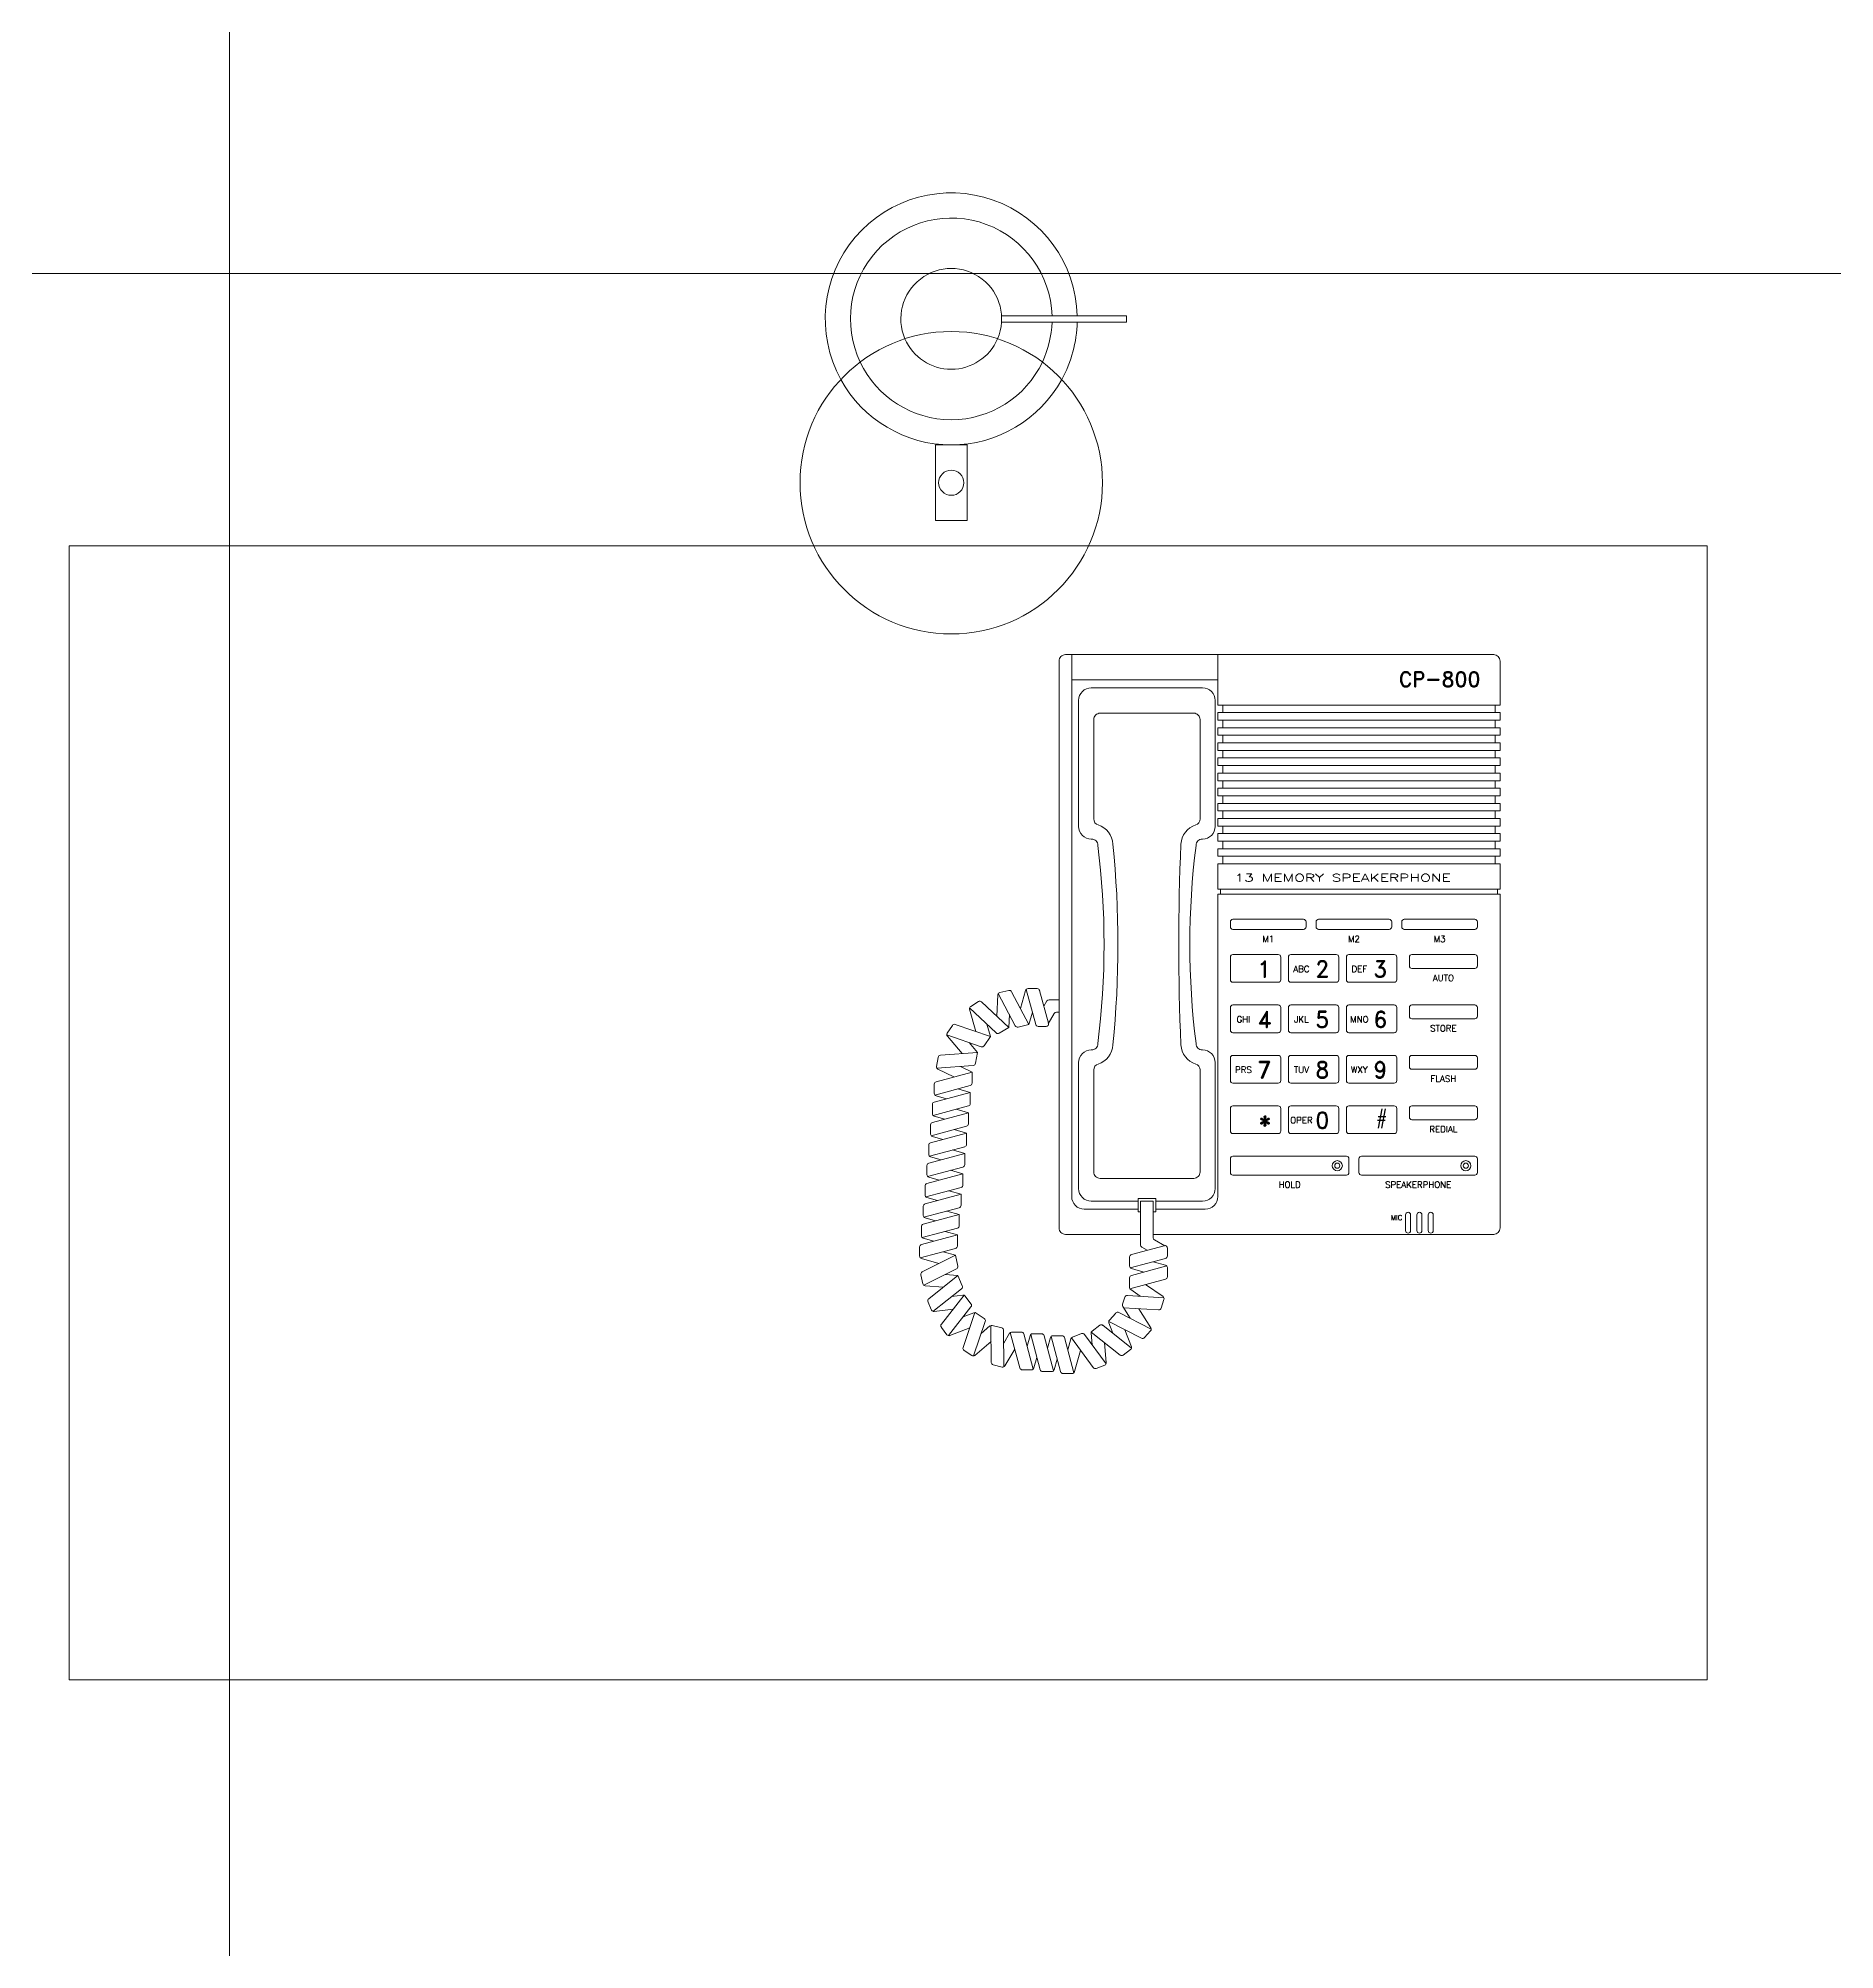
# Model space of a CAD drawing. Header units: millimetres. Extents: x -59 to 123, y 54 to 155.
# Drawn here: x -50.756 to -50.044, y 149.717 to 150.476 of the extents above; entities that cross this region are included whole.
import ezdxf
from ezdxf.enums import TextEntityAlignment as Align

# ---------------------------------------------------------------- set-up
doc = ezdxf.new("R2010")
doc.units = ezdxf.units.MM
for name, pattern in [('ACAD_ISO02W100', [15, 12, -3]), ('CONTINUA', [0]), ('DASHED', [0.75, 0.5, -0.25])]:
    doc.linetypes.add(name, pattern=pattern)
doc.layers.get('0').update_dxf_attribs({"lineweight": 9})
doc.layers.get('Defpoints').update_dxf_attribs({"lineweight": 0})
doc.layers.add('A-COT', color=8, linetype='Continuous')
for name, color, linetype, lineweight in [('EJES', 6, 'ACAD_ISO02W100', 5), ('mobiliario', 7, 'Continuous', 0), ('MUROS', 7, 'Continuous', 80)]:
    doc.layers.add(name, color=color, linetype=linetype, lineweight=lineweight)
doc.styles.add('style1', font='arial.ttf', dxfattribs={"height": 0.1})
doc.styles.add('TEL', font='romand.shx', dxfattribs={"height": 0.004, "bigfont": 'bigfont.shx'})
doc.dimstyles.new('luis1', dxfattribs={"dimtxt": 0.1, "dimasz": 0.08, "dimexe": 0.08, "dimexo": 0.08, "dimgap": 0.08, "dimtad": 2, "dimzin": 4, "dimdsep": 46, "dimtxsty": 'style1', "dimblk": 'ARCHTICK', "dimcen": 2, "dimdle": 0.08, "dimclrd": 256, "dimclre": 256, "dimclrt": 256, "dimadec": 0, "dimazin": 1, "dimtfac": 1, "dimtix": 1, "dimtmove": 0, "dimatfit": 3, "dimfxl": 1, "dimtolj": 1, "dimarcsym": 0})

# ---------------------------------------------------------------- blocks, each defined once
blk = doc.blocks.new('telfonos')
for p, q in [((998.08915, 407.38188), (998.08915, 407.16688)), ((998.14715, 407.38188), (998.14715, 407.36188)), ((998.08915, 407.37188), (998.14715, 407.37188)), ((998.14715, 407.36188), (998.25915, 407.36188)), ((998.14715, 407.35888), (998.25915, 407.35888)), ((998.14715, 407.35888), (998.14715, 407.35588)), ((998.14915, 407.36188), (998.14915, 407.35888)), ((998.25715, 407.36188), (998.25715, 407.35888)), ((998.25915, 407.35888), (998.25915, 407.35588)), ((998.14715, 407.35588), (998.25915, 407.35588)), ((998.14715, 407.35288), (998.25915, 407.35288)), ((998.14715, 407.35288), (998.14715, 407.34988)), ((998.14715, 407.34988), (998.25915, 407.34988)), ((998.14915, 407.35588), (998.14915, 407.35288)), ((998.14915, 407.34988), (998.14915, 407.34688)), ((998.25715, 407.35588), (998.25715, 407.35288)), ((998.25715, 407.34988), (998.25715, 407.34688)), ((998.25915, 407.35288), (998.25915, 407.34988)), ((998.14715, 407.34688), (998.25915, 407.34688)), ((998.14715, 407.34688), (998.14715, 407.34388)), ((998.14715, 407.34388), (998.25915, 407.34388)), ((998.14915, 407.34388), (998.14915, 407.34088)), ((998.25715, 407.34388), (998.25715, 407.34088)), ((998.25915, 407.34688), (998.25915, 407.34388)), ((998.14715, 407.34088), (998.25915, 407.34088)), ((998.14715, 407.34088), (998.14715, 407.33788)), ((998.14715, 407.33788), (998.25915, 407.33788)), ((998.14715, 407.33488), (998.25915, 407.33488)), ((998.14715, 407.33488), (998.14715, 407.33188)), ((998.14915, 407.33788), (998.14915, 407.33488)), ((998.25715, 407.33788), (998.25715, 407.33488)), ((998.25915, 407.34088), (998.25915, 407.33788)), ((998.25915, 407.33488), (998.25915, 407.33188)), ((998.14715, 407.33188), (998.25915, 407.33188)), ((998.14715, 407.32888), (998.25915, 407.32888)), ((998.14715, 407.32888), (998.14715, 407.32588)), ((998.14915, 407.33188), (998.14915, 407.32888)), ((998.25715, 407.33188), (998.25715, 407.32888)), ((998.25915, 407.32888), (998.25915, 407.32588)), ((998.14715, 407.32588), (998.25915, 407.32588)), ((998.14715, 407.32288), (998.25915, 407.32288)), ((998.14715, 407.32288), (998.14715, 407.31988)), ((998.14715, 407.31988), (998.25915, 407.31988)), ((998.14915, 407.32588), (998.14915, 407.32288)), ((998.14915, 407.31988), (998.14915, 407.31688)), ((998.25715, 407.32588), (998.25715, 407.32288)), ((998.25715, 407.31988), (998.25715, 407.31688)), ((998.25915, 407.32288), (998.25915, 407.31988)), ((998.14715, 407.31688), (998.25915, 407.31688)), ((998.14715, 407.31688), (998.14715, 407.31388)), ((998.14715, 407.31388), (998.25915, 407.31388)), ((998.14915, 407.31388), (998.14915, 407.31088)), ((998.25715, 407.31388), (998.25715, 407.31088)), ((998.25915, 407.31688), (998.25915, 407.31388)), ((998.14715, 407.31088), (998.25915, 407.31088)), ((998.14715, 407.31088), (998.14715, 407.30788)), ((998.14715, 407.30788), (998.25915, 407.30788)), ((998.14715, 407.30488), (998.25915, 407.30488)), ((998.14715, 407.30488), (998.14715, 407.30188)), ((998.14915, 407.30788), (998.14915, 407.30488)), ((998.25715, 407.30788), (998.25715, 407.30488)), ((998.25915, 407.31088), (998.25915, 407.30788)), ((998.25915, 407.30488), (998.25915, 407.30188)), ((998.14715, 407.30188), (998.25915, 407.30188)), ((998.14715, 407.29888), (998.25915, 407.29888)), ((998.14715, 407.29888), (998.14715, 407.28888)), ((998.14915, 407.30188), (998.14915, 407.29888)), ((998.25715, 407.30188), (998.25715, 407.29888)), ((998.25915, 407.29888), (998.25915, 407.28888)), ((998.14715, 407.28888), (998.25915, 407.28888)), ((998.14715, 407.28688), (998.25915, 407.28688)), ((998.14715, 407.28688), (998.14715, 407.16688)), ((998.14815, 407.28888), (998.14815, 407.28688)), ((998.25815, 407.28888), (998.25815, 407.28688)), ((998.05218, 407.24424), (998.04907, 407.24231)), ((998.06415, 407.23401), (998.05339, 407.24412)), ((998.05941, 407.23847), (998.05987, 407.24694)), ((998.06678, 407.23462), (998.06004, 407.24744)), ((998.06421, 407.24866), (998.06065, 407.24786)), ((998.07219, 407.23508), (998.06532, 407.24815)), ((998.06883, 407.24148), (998.07086, 407.24863)), ((998.07489, 407.2351), (998.07114, 407.24909)), ((998.07548, 407.24936), (998.07182, 407.24936)), ((998.07993, 407.23562), (998.07644, 407.24862)), ((998.07811, 407.2424), (998.07931, 407.24448)), ((998.08415, 407.24498), (998.08018, 407.24498)), ((998.05919, 407.23181), (998.04863, 407.24172)), ((998.05116, 407.23235), (998.04864, 407.24119)), ((998.06415, 407.23401), (998.06443, 407.2391)), ((998.07219, 407.23508), (998.07358, 407.23998)), ((998.07983, 407.23538), (998.0822, 407.23948)), ((998.08415, 407.23998), (998.08306, 407.23998)), ((998.05328, 407.22633), (998.03959, 407.23105)), ((998.04179, 407.23479), (998.03975, 407.23176)), ((998.04568, 407.2236), (998.03981, 407.23056)), ((998.0569, 407.23038), (998.04294, 407.23518)), ((998.0569, 407.23038), (998.05444, 407.22672)), ((998.0569, 407.23038), (998.0555, 407.23527)), ((998.06415, 407.23401), (998.0604, 407.23169)), ((998.07219, 407.23508), (998.06789, 407.23411)), ((998.07896, 407.23436), (998.07585, 407.23436)), ((998.03617, 407.2221), (998.0355, 407.21851)), ((998.05179, 407.22409), (998.03707, 407.22291)), ((998.05179, 407.22409), (998.0485, 407.22798)), ((998.05179, 407.22409), (998.05099, 407.21975)), ((998.04961, 407.21628), (998.03535, 407.21246)), ((998.05008, 407.21894), (998.03565, 407.21779)), ((998.04232, 407.21432), (998.03604, 407.21743)), ((998.04961, 407.21628), (998.04504, 407.21853)), ((998.04961, 407.21628), (998.04961, 407.21187)), ((998.03461, 407.21149), (998.03461, 407.20784)), ((998.04888, 407.2082), (998.03462, 407.20438)), ((998.04887, 407.2109), (998.03488, 407.20715)), ((998.03951, 407.20569), (998.03533, 407.20687)), ((998.04888, 407.2082), (998.04398, 407.20959)), ((998.04888, 407.2082), (998.04888, 407.20379)), ((998.03388, 407.20341), (998.03388, 407.19976)), ((998.04815, 407.20013), (998.0339, 407.1963)), ((998.04814, 407.20283), (998.03415, 407.19908)), ((998.03878, 407.19761), (998.03461, 407.1988)), ((998.04815, 407.20013), (998.04326, 407.20152)), ((998.04815, 407.20013), (998.04815, 407.19572)), ((998.03315, 407.19534), (998.03315, 407.19168)), ((998.04743, 407.19205), (998.03317, 407.18823)), ((998.04741, 407.19475), (998.03342, 407.191)), ((998.03805, 407.18954), (998.03388, 407.19072)), ((998.04743, 407.19205), (998.04253, 407.19344)), ((998.04743, 407.19205), (998.04743, 407.18764)), ((998.03243, 407.18726), (998.03243, 407.18361)), ((998.0467, 407.18397), (998.03244, 407.18015)), ((998.04669, 407.18667), (998.0327, 407.18293)), ((998.0467, 407.18397), (998.0418, 407.18537)), ((998.0467, 407.18397), (998.0467, 407.17956)), ((998.19815, 407.18288), (998.15315, 407.18288)), ((998.24915, 407.18288), (998.20415, 407.18288)), ((998.0317, 407.17919), (998.0317, 407.17553)), ((998.04597, 407.1759), (998.03172, 407.17208)), ((998.04596, 407.1786), (998.03197, 407.17485)), ((998.03733, 407.18146), (998.03315, 407.18265)), ((998.04597, 407.1759), (998.04108, 407.17729)), ((998.04597, 407.1759), (998.04597, 407.17149)), ((998.15215, 407.18188), (998.15215, 407.17638)), ((998.19815, 407.17538), (998.15315, 407.17538)), ((998.19915, 407.18188), (998.19915, 407.17638)), ((998.20315, 407.18188), (998.20315, 407.17638)), ((998.24915, 407.17538), (998.20415, 407.17538)), ((998.25015, 407.18188), (998.25015, 407.17638)), ((998.03097, 407.17111), (998.03097, 407.16746)), ((998.04525, 407.16782), (998.03099, 407.164)), ((998.04523, 407.17052), (998.03124, 407.16677)), ((998.0366, 407.17339), (998.03243, 407.17457)), ((998.04525, 407.16782), (998.04035, 407.16921)), ((998.04525, 407.16782), (998.04525, 407.16341)), ((998.03025, 407.16304), (998.03025, 407.15938)), ((998.04451, 407.16245), (998.03052, 407.1587)), ((998.03587, 407.16531), (998.0317, 407.1665)), ((998.04452, 407.15975), (998.03962, 407.16114)), ((998.09415, 407.16188), (998.11552, 407.16188)), ((998.11552, 407.16606), (998.11552, 407.16088)), ((998.12252, 407.16606), (998.11552, 407.16606)), ((998.11652, 407.16088), (998.11552, 407.16088)), ((998.11652, 407.16506), (998.11652, 407.14763)), ((998.11652, 407.16506), (998.12152, 407.16506)), ((998.12152, 407.16506), (998.12152, 407.15052)), ((998.12252, 407.16088), (998.12152, 407.16088)), ((998.12252, 407.16606), (998.12252, 407.16088)), ((998.12252, 407.16188), (998.14215, 407.16188)), ((998.02952, 407.15496), (998.02952, 407.15131)), ((998.04378, 407.15437), (998.02979, 407.15062)), ((998.04452, 407.15975), (998.03026, 407.15593)), ((998.03515, 407.15723), (998.03097, 407.15842)), ((998.04379, 407.15167), (998.0389, 407.15306)), ((998.04452, 407.15975), (998.04452, 407.15534)), ((998.22165, 407.15963), (998.22165, 407.15339)), ((998.22365, 407.15963), (998.22365, 407.15339)), ((998.22615, 407.15963), (998.22615, 407.15339)), ((998.22815, 407.15963), (998.22815, 407.15339)), ((998.23065, 407.15963), (998.23065, 407.15339)), ((998.23265, 407.15963), (998.23265, 407.15339)), ((998.02879, 407.14688), (998.02879, 407.14323)), ((998.04305, 407.1463), (998.02906, 407.14255)), ((998.04379, 407.15167), (998.02954, 407.14785)), ((998.03442, 407.14916), (998.03025, 407.15034)), ((998.04307, 407.1436), (998.03817, 407.14499)), ((998.04379, 407.15167), (998.04379, 407.14726)), ((998.11288, 407.1439), (998.12588, 407.14738)), ((998.1191, 407.14557), (998.11702, 407.14677)), ((998.12612, 407.14728), (998.12202, 407.14965)), ((998.12714, 407.14331), (998.12714, 407.14642)), ((998.03648, 407.14029), (998.02952, 407.14227)), ((998.04307, 407.1436), (998.02987, 407.13698)), ((998.04343, 407.13818), (998.03048, 407.13169)), ((998.04307, 407.1436), (998.04396, 407.13928)), ((998.11214, 407.13928), (998.11214, 407.14293)), ((998.11241, 407.1386), (998.1264, 407.14235)), ((998.11287, 407.13832), (998.11777, 407.13693)), ((998.11288, 407.13562), (998.12687, 407.13937)), ((998.12152, 407.14104), (998.12641, 407.13964)), ((998.12714, 407.13503), (998.12714, 407.13868)), ((998.02934, 407.13588), (998.03008, 407.1323)), ((998.03823, 407.13097), (998.03098, 407.13151)), ((998.04398, 407.13554), (998.03242, 407.12636)), ((998.04544, 407.13031), (998.0341, 407.12131)), ((998.04398, 407.13554), (998.03891, 407.13591)), ((998.04398, 407.13554), (998.04574, 407.13149)), ((998.11214, 407.13077), (998.11214, 407.13465)), ((998.11227, 407.13028), (998.1264, 407.13406)), ((998.11257, 407.12994), (998.11634, 407.12736)), ((998.11846, 407.13194), (998.1254, 407.12717)), ((998.03213, 407.12518), (998.03358, 407.12183)), ((998.04215, 407.12223), (998.03463, 407.12123)), ((998.04643, 407.12771), (998.03744, 407.11621)), ((998.04917, 407.1231), (998.04025, 407.11169)), ((998.04595, 407.12776), (998.04148, 407.12717)), ((998.04688, 407.12737), (998.04918, 407.12432)), ((998.10932, 407.12414), (998.11028, 407.127)), ((998.10942, 407.12329), (998.11236, 407.11859)), ((998.10975, 407.12277), (998.1236, 407.12188)), ((998.11129, 407.12768), (998.12574, 407.12676)), ((998.11586, 407.12238), (998.1206, 407.11481)), ((998.12461, 407.12256), (998.12578, 407.12602)), ((998.03743, 407.11499), (998.03963, 407.11208)), ((998.04872, 407.11481), (998.04079, 407.11174)), ((998.05077, 407.12083), (998.04606, 407.10697)), ((998.05033, 407.12077), (998.04606, 407.11912)), ((998.05487, 407.11735), (998.05021, 407.10364)), ((998.05124, 407.12066), (998.05448, 407.1185)), ((998.05672, 407.11553), (998.05324, 407.11256)), ((998.05712, 407.11573), (998.05725, 407.1011)), ((998.05762, 407.11573), (998.06139, 407.11476)), ((998.09723, 407.11352), (998.10032, 407.11581)), ((998.10154, 407.11579), (998.11288, 407.10678)), ((998.10386, 407.11732), (998.11684, 407.11068)), ((998.10392, 407.11684), (998.1055, 407.11264)), ((998.10411, 407.11786), (998.10666, 407.12068)), ((998.10786, 407.1209), (998.12075, 407.1143)), ((998.05718, 407.10937), (998.0507, 407.10386)), ((998.06214, 407.1138), (998.06227, 407.09932)), ((998.06447, 407.11264), (998.06218, 407.10874)), ((998.0648, 407.11298), (998.06858, 407.09888)), ((998.06533, 407.11314), (998.06917, 407.11314)), ((998.07013, 407.1124), (998.07388, 407.09841)), ((998.07263, 407.11168), (998.07144, 407.10751)), ((998.07291, 407.11214), (998.07665, 407.09815)), ((998.07359, 407.11241), (998.07724, 407.11241)), ((998.07821, 407.11167), (998.08196, 407.09768)), ((998.0807, 407.11096), (998.07952, 407.10679)), ((998.08098, 407.11141), (998.08473, 407.09742)), ((998.08166, 407.11168), (998.08532, 407.11168)), ((998.08628, 407.11094), (998.09003, 407.09695)), ((998.08885, 407.11048), (998.08759, 407.10606)), ((998.08906, 407.11086), (998.09767, 407.09902)), ((998.08945, 407.11114), (998.0931, 407.11254)), ((998.09427, 407.1122), (998.10279, 407.10049)), ((998.09683, 407.11262), (998.09724, 407.10811)), ((998.0969, 407.11309), (998.10834, 407.104)), ((998.10217, 407.1089), (998.10289, 407.10102)), ((998.1103, 407.11403), (998.11284, 407.10731)), ((998.11804, 407.1109), (998.12049, 407.11361)), ((998.04646, 407.10582), (998.04949, 407.10379)), ((998.058, 407.10014), (998.06154, 407.09923)), ((998.06657, 407.10638), (998.06265, 407.09969)), ((998.07534, 407.10304), (998.07416, 407.09886)), ((998.08342, 407.10231), (998.08223, 407.09814)), ((998.09271, 407.10584), (998.09031, 407.09741)), ((998.09884, 407.09868), (998.10225, 407.09999)), ((998.10956, 407.10398), (998.1125, 407.10616)), ((998.06954, 407.09814), (998.0732, 407.09814)), ((998.07762, 407.09741), (998.08127, 407.09741)), ((998.0857, 407.09668), (998.08935, 407.09668))]:
    blk.add_line(p, q)
for points in [[(998.25915, 407.36188), (998.25915, 407.37934, 0.414214), (998.25661, 407.38188), (998.08669, 407.38188, 0.414214), (998.08415, 407.37934), (998.08415, 407.15442, 0.414214), (998.08669, 407.15188), (998.11652, 407.15188)], [(998.12252, 407.16506), (998.14111, 407.16506, 0.414214), (998.14611, 407.17006), (998.14611, 407.22006, 0.414214), (998.14111, 407.22506), (998.14099, 407.22506, -0.414214), (998.13849, 407.22756, -0.062754), (998.13849, 407.30621, -0.414214), (998.14099, 407.30871), (998.14111, 407.30871, 0.414214), (998.14611, 407.31371), (998.14611, 407.36371, 0.414214), (998.14111, 407.36871), (998.09692, 407.36871, 0.414214), (998.09192, 407.36371), (998.09192, 407.31371, 0.414214), (998.09692, 407.30871), (998.09704, 407.30871, -0.414214), (998.09954, 407.30621, -0.062754), (998.09954, 407.22756, -0.414214), (998.09704, 407.22506), (998.09692, 407.22506, 0.414214), (998.09192, 407.22006), (998.09192, 407.17006, 0.414214), (998.09692, 407.16506), (998.11552, 407.16506)], [(998.12152, 407.15188), (998.25661, 407.15188, 0.414214), (998.25915, 407.15442), (998.25915, 407.28688)]]:
    blk.add_lwpolyline(points, format="xyb")
for points in [[(998.14011, 407.31668), (998.14011, 407.35615, 0.414214), (998.13761, 407.35865), (998.10042, 407.35865, 0.414214), (998.09792, 407.35615), (998.09792, 407.31668, 0.325427), (998.09965, 407.3143, -0.310845), (998.10553, 407.30666, -0.04965), (998.10553, 407.22711, -0.310845), (998.09965, 407.21947, 0.325427), (998.09792, 407.21709), (998.09792, 407.1766, 0.414214), (998.10042, 407.1741), (998.13761, 407.1741, 0.414214), (998.14011, 407.1766), (998.14011, 407.21709, 0.325427), (998.13838, 407.21947, -0.310845), (998.1325, 407.22711, -0.021579), (998.1325, 407.30666, -0.310845), (998.13838, 407.3143, 0.325427)], [(998.18215, 407.27588), (998.18215, 407.27388, -0.414214), (998.18115, 407.27288), (998.15315, 407.27288, -0.414214), (998.15215, 407.27388), (998.15215, 407.27588, -0.414214), (998.15315, 407.27688), (998.18115, 407.27688, -0.414214)], [(998.18715, 407.27688), (998.21515, 407.27688, -0.414214), (998.21615, 407.27588), (998.21615, 407.27388, -0.414214), (998.21515, 407.27288), (998.18715, 407.27288, -0.414214), (998.18615, 407.27388), (998.18615, 407.27588, -0.414214)], [(998.22115, 407.27688), (998.24915, 407.27688, -0.414214), (998.25015, 407.27588), (998.25015, 407.27388, -0.414214), (998.24915, 407.27288), (998.22115, 407.27288, -0.414214), (998.22015, 407.27388), (998.22015, 407.27588, -0.414214)], [(998.17115, 407.26288), (998.15315, 407.26288, 0.414214), (998.15215, 407.26188), (998.15215, 407.25288, 0.414214), (998.15315, 407.25188), (998.17115, 407.25188, 0.414214), (998.17215, 407.25288), (998.17215, 407.26188, 0.414214)], [(998.19415, 407.26288), (998.17615, 407.26288, 0.414214), (998.17515, 407.26188), (998.17515, 407.25288, 0.414214), (998.17615, 407.25188), (998.19415, 407.25188, 0.414214), (998.19515, 407.25288), (998.19515, 407.26188, 0.414214)], [(998.21715, 407.26288), (998.19915, 407.26288, 0.414214), (998.19815, 407.26188), (998.19815, 407.25288, 0.414214), (998.19915, 407.25188), (998.21715, 407.25188, 0.414214), (998.21815, 407.25288), (998.21815, 407.26188, 0.414214)], [(998.22315, 407.26188), (998.22315, 407.25838, 0.414214), (998.22415, 407.25738), (998.24915, 407.25738, 0.414214), (998.25015, 407.25838), (998.25015, 407.26188, 0.414214), (998.24915, 407.26288), (998.22415, 407.26288, 0.414214)], [(998.15315, 407.23188), (998.17115, 407.23188, 0.414214), (998.17215, 407.23288), (998.17215, 407.24188, 0.414214), (998.17115, 407.24288), (998.15315, 407.24288, 0.414214), (998.15215, 407.24188), (998.15215, 407.23288, 0.414214)], [(998.17615, 407.23188), (998.19415, 407.23188, 0.414214), (998.19515, 407.23288), (998.19515, 407.24188, 0.414214), (998.19415, 407.24288), (998.17615, 407.24288, 0.414214), (998.17515, 407.24188), (998.17515, 407.23288, 0.414214)], [(998.19915, 407.23188), (998.21715, 407.23188, 0.414214), (998.21815, 407.23288), (998.21815, 407.24188, 0.414214), (998.21715, 407.24288), (998.19915, 407.24288, 0.414214), (998.19815, 407.24188), (998.19815, 407.23288, 0.414214)], [(998.22315, 407.24188), (998.22315, 407.23838, 0.414214), (998.22415, 407.23738), (998.24915, 407.23738, 0.414214), (998.25015, 407.23838), (998.25015, 407.24188, 0.414214), (998.24915, 407.24288), (998.22415, 407.24288, 0.414214)], [(998.15315, 407.21188), (998.17115, 407.21188, 0.414214), (998.17215, 407.21288), (998.17215, 407.22188, 0.414214), (998.17115, 407.22288), (998.15315, 407.22288, 0.414214), (998.15215, 407.22188), (998.15215, 407.21288, 0.414214)], [(998.17615, 407.21188), (998.19415, 407.21188, 0.414214), (998.19515, 407.21288), (998.19515, 407.22188, 0.414214), (998.19415, 407.22288), (998.17615, 407.22288, 0.414214), (998.17515, 407.22188), (998.17515, 407.21288, 0.414214)], [(998.19915, 407.21188), (998.21715, 407.21188, 0.414214), (998.21815, 407.21288), (998.21815, 407.22188, 0.414214), (998.21715, 407.22288), (998.19915, 407.22288, 0.414214), (998.19815, 407.22188), (998.19815, 407.21288, 0.414214)], [(998.22315, 407.22188), (998.22315, 407.21838, 0.414214), (998.22415, 407.21738), (998.24915, 407.21738, 0.414214), (998.25015, 407.21838), (998.25015, 407.22188, 0.414214), (998.24915, 407.22288), (998.22415, 407.22288, 0.414214)], [(998.17115, 407.19188), (998.15315, 407.19188, -0.414214), (998.15215, 407.19288), (998.15215, 407.20188, -0.414214), (998.15315, 407.20288), (998.17115, 407.20288, -0.414214), (998.17215, 407.20188), (998.17215, 407.19288, -0.414214)], [(998.19415, 407.19188), (998.17615, 407.19188, -0.414214), (998.17515, 407.19288), (998.17515, 407.20188, -0.414214), (998.17615, 407.20288), (998.19415, 407.20288, -0.414214), (998.19515, 407.20188), (998.19515, 407.19288, -0.414214)], [(998.21715, 407.19188), (998.19915, 407.19188, -0.414214), (998.19815, 407.19288), (998.19815, 407.20188, -0.414214), (998.19915, 407.20288), (998.21715, 407.20288, -0.414214), (998.21815, 407.20188), (998.21815, 407.19288, -0.414214)], [(998.22315, 407.20188), (998.22315, 407.19838, 0.414214), (998.22415, 407.19738), (998.24915, 407.19738, 0.414214), (998.25015, 407.19838), (998.25015, 407.20188, 0.414214), (998.24915, 407.20288), (998.22415, 407.20288, 0.414214)]]:
    blk.add_lwpolyline(points, format="xyb", close=True)
for centre, radius in [((998.19456, 407.17913), 0.00201), ((998.19456, 407.17913), 0.00101), ((998.24556, 407.17913), 0.00201), ((998.24556, 407.17913), 0.00101)]:
    blk.add_circle(centre, radius)
for centre, radius, start, end in [((998.0527, 407.24339), 0.001, 46.80573, 121.80573), ((998.06087, 407.24688), 0.001, 102.72495, 176.8599), ((998.06443, 407.24769), 0.001, 27.72495, 102.72495), ((998.07182, 407.24836), 0.001, 90, 164.13495), ((998.07548, 407.24836), 0.001, 15, 90), ((998.08018, 407.24398), 0.001, 90, 150), ((998.0496, 407.24146), 0.001, 121.80573, 195.94068), ((998.08306, 407.23898), 0.001, 90, 150), ((998.04058, 407.2312), 0.001, 146.01138, 220.14633), ((998.04262, 407.23423), 0.001, 71.01138, 146.01138), ((998.05988, 407.23254), 0.001, 226.80573, 301.80573), ((998.06767, 407.23509), 0.001, 207.72495, 282.72495), ((998.07585, 407.23536), 0.001, 195, 270), ((998.07896, 407.23536), 0.001, 270, 15), ((998.03715, 407.22192), 0.001, 94.55186, 169.55186), ((998.05361, 407.22728), 0.001, 251.01138, 326.01138), ((998.03649, 407.21833), 0.001, 169.55186, 243.68682), ((998.05, 407.21993), 0.001, 274.55186, 349.55186), ((998.03561, 407.21149), 0.001, 105, 180), ((998.03561, 407.20784), 0.001, 180, 254.13495), ((998.04861, 407.21187), 0.001, 285, 0), ((998.03488, 407.20341), 0.001, 105, 180), ((998.03488, 407.19976), 0.001, 180, 254.13495), ((998.04788, 407.20379), 0.001, 285, 0), ((998.03415, 407.19534), 0.001, 105, 180), ((998.03415, 407.19168), 0.001, 180, 254.13495), ((998.04715, 407.19572), 0.001, 285, 0), ((998.03343, 407.18726), 0.001, 105, 180), ((998.03343, 407.18361), 0.001, 180, 254.13495), ((998.04643, 407.18764), 0.001, 285, 0), ((998.15315, 407.18188), 0.001, 90, 180), ((998.19815, 407.18188), 0.001, 0, 90), ((998.20415, 407.18188), 0.001, 90, 180), ((998.24915, 407.18188), 0.001, 0, 90), ((998.0327, 407.17919), 0.001, 105, 180), ((998.0327, 407.17553), 0.001, 180, 254.13495), ((998.0457, 407.17956), 0.001, 285, 0), ((998.15315, 407.17638), 0.001, 180, 270), ((998.19815, 407.17638), 0.001, 270, 0), ((998.20415, 407.17638), 0.001, 180, 270), ((998.24915, 407.17638), 0.001, 270, 0), ((998.03197, 407.17111), 0.001, 105, 180), ((998.04497, 407.17149), 0.001, 285, 0), ((998.03125, 407.16304), 0.001, 105, 180), ((998.03197, 407.16746), 0.001, 180, 254.13495), ((998.04425, 407.16341), 0.001, 285, 0), ((998.09415, 407.16688), 0.005, 180, 270), ((998.14215, 407.16688), 0.005, 270, 0), ((998.22265, 407.15963), 0.001, 0, 180), ((998.22715, 407.15963), 0.001, 0, 180), ((998.23165, 407.15963), 0.001, 0, 180), ((998.03052, 407.15496), 0.001, 105, 180), ((998.03125, 407.15938), 0.001, 180, 254.13495), ((998.04352, 407.15534), 0.001, 285, 0), ((998.22265, 407.15339), 0.001, 180, 0), ((998.22715, 407.15339), 0.001, 180, 0), ((998.23165, 407.15339), 0.001, 180, 0), ((998.02979, 407.14688), 0.001, 105, 180), ((998.03052, 407.15131), 0.001, 180, 254.13495), ((998.04279, 407.14726), 0.001, 285, 0), ((998.11752, 407.14763), 0.001, 180, 240), ((998.12252, 407.15052), 0.001, 180, 240), ((998.12614, 407.14642), 0.001, 0, 105), ((998.02979, 407.14323), 0.001, 180, 254.13495), ((998.04298, 407.13907), 0.001, 296.63422, 11.63422), ((998.11314, 407.14293), 0.001, 105, 180), ((998.11314, 407.13928), 0.001, 180, 254.13495), ((998.12614, 407.14331), 0.001, 285, 0), ((998.12614, 407.13868), 0.001, 0, 74.13495), ((998.03032, 407.13608), 0.001, 116.63422, 191.63422), ((998.03106, 407.13251), 0.001, 191.63422, 265.76917), ((998.04482, 407.1311), 0.001, 308.45475, 23.45475), ((998.11314, 407.13465), 0.001, 105, 180), ((998.11314, 407.13077), 0.001, 180, 235.48681), ((998.12614, 407.13503), 0.001, 285, 0), ((998.03305, 407.12558), 0.001, 128.45475, 203.45475), ((998.04608, 407.12677), 0.001, 36.97885, 97.5897), ((998.04839, 407.12372), 0.001, 321.97885, 36.97885), ((998.11026, 407.12382), 0.001, 161.35186, 212.02575), ((998.11123, 407.12668), 0.001, 86.35186, 161.35186), ((998.12367, 407.12288), 0.001, 266.35186, 341.35186), ((998.12483, 407.12634), 0.001, 341.35186, 55.48681), ((998.0345, 407.12222), 0.001, 203.45475, 277.5897), ((998.03823, 407.1156), 0.001, 141.97885, 216.97885), ((998.05069, 407.11983), 0.001, 56.25031, 111.1138), ((998.05392, 407.11767), 0.001, 341.25031, 56.25031), ((998.05737, 407.11476), 0.001, 75.50208, 130.38526), ((998.06114, 407.11379), 0.001, 0.50208, 75.50208), ((998.10092, 407.115), 0.001, 51.55164, 126.55164), ((998.10485, 407.11719), 0.001, 137.8908, 200.68659), ((998.1074, 407.12001), 0.001, 62.8908, 137.8908), ((998.11975, 407.11428), 0.001, 317.8908, 32.02575), ((998.04043, 407.11268), 0.001, 216.97885, 291.1138), ((998.04701, 407.10665), 0.001, 161.25031, 236.25031), ((998.06533, 407.11214), 0.001, 90, 149.63703), ((998.06917, 407.11214), 0.001, 15, 90), ((998.07359, 407.11141), 0.001, 90, 164.13495), ((998.07724, 407.11141), 0.001, 15, 90), ((998.08166, 407.11068), 0.001, 90, 164.13495), ((998.08532, 407.11068), 0.001, 15, 90), ((998.08981, 407.1102), 0.001, 111.05945, 164.13495), ((998.09346, 407.11161), 0.001, 36.05945, 111.05945), ((998.09783, 407.11271), 0.001, 126.55164, 185.1944), ((998.1119, 407.10696), 0.001, 306.55164, 20.68659), ((998.1173, 407.11157), 0.001, 242.8908, 317.8908), ((998.05005, 407.10462), 0.001, 236.25031, 310.38526), ((998.05825, 407.10111), 0.001, 180.50208, 255.50208), ((998.06179, 407.10019), 0.001, 255.50208, 329.63703), ((998.10189, 407.10092), 0.001, 291.05945, 5.1944), ((998.10896, 407.10478), 0.001, 231.55164, 306.55164), ((998.06954, 407.09914), 0.001, 195, 270), ((998.0732, 407.09914), 0.001, 270, 344.13495), ((998.07762, 407.09841), 0.001, 195, 270), ((998.08127, 407.09841), 0.001, 270, 344.13495), ((998.0857, 407.09768), 0.001, 195, 270), ((998.08935, 407.09768), 0.001, 270, 344.13495), ((998.09848, 407.09961), 0.001, 216.05945, 291.05945)]:
    blk.add_arc(centre, radius, start, end)
at = {"style": 'TEL'}
for s, height, p in [('CP-800', 0.006, (998.23515, 407.36912)), ('M1', 0.0025, (998.16715, 407.26786)), ('M2', 0.0025, (998.20115, 407.26786)), ('M3', 0.0025, (998.23515, 407.26786)), ('ABC', 0.0025, (998.18031, 407.25593)), ('DEF', 0.0025, (998.20331, 407.25593)), ('AUTO', 0.0025, (998.23665, 407.25236)), ('GHI', 0.0025, (998.15731, 407.23593)), ('JKL', 0.0025, (998.18031, 407.23593)), ('MNO', 0.0025, (998.20331, 407.23593)), ('STORE', 0.0025, (998.23665, 407.23236)), ('PRS', 0.0025, (998.15731, 407.21593)), ('TUV', 0.0025, (998.18031, 407.21593)), ('WXY', 0.0025, (998.20331, 407.21593)), ('FLASH', 0.0025, (998.23665, 407.21236)), ('OPER', 0.0025, (998.18031, 407.19593)), ('REDIAL', 0.0025, (998.23665, 407.19236)), ('HOLD', 0.0025, (998.17565, 407.17036)), ('SPEAKERPHONE', 0.0025, (998.22665, 407.17036)), ('MIC', 0.002, (998.21808, 407.15752))]:
    blk.add_text(s, height=height, dxfattribs=at).set_placement(p, align=Align.CENTER)
at = {"style": 'TEL', "width": 1.5}
blk.add_text('13 MEMORY SPEAKERPHONE', height=0.003, dxfattribs=at).set_placement((998.15375, 407.29186))
at = {"style": 'TEL'}
for s, height, p in [('1', 0.0065, (998.16843, 407.2539)), ('2', 0.0065, (998.19143, 407.2539)), ('3', 0.0065, (998.21443, 407.2539)), ('4', 0.0065, (998.16843, 407.2339)), ('5', 0.0065, (998.19143, 407.2339)), ('6', 0.0065, (998.21443, 407.2339)), ('7', 0.0065, (998.16843, 407.2139)), ('8', 0.0065, (998.19143, 407.2139)), ('9', 0.0065, (998.21443, 407.2139)), ('*', 0.0075, (998.16843, 407.19145)), ('0', 0.0065, (998.19143, 407.1939)), ('#', 0.005, (998.21443, 407.19574))]:
    blk.add_text(s, height=height, dxfattribs=at).set_placement(p, align=Align.RIGHT)
blk = doc.blocks.new('luminaria')
for p, q in [((998.31601, 404.51719), (998.31601, 404.51969)), ((998.36553, 404.51969), (998.31601, 404.51969)), ((998.36553, 404.51719), (998.31601, 404.51719)), ((998.37924, 404.46844), (998.37924, 404.43844)), ((998.39174, 404.46844), (998.37924, 404.46844)), ((998.39174, 404.43844), (998.39174, 404.46844)), ((998.37924, 404.44444), (998.37924, 404.46244)), ((998.37924, 404.44844), (998.37924, 404.45844)), ((998.37924, 404.43844), (998.39174, 404.43844))]:
    blk.add_line(p, q)
for radius in [0.06, 0.005]:
    blk.add_circle((998.38549, 404.45344), radius)
for radius, start, end in [(0.05, 331.26435, 178.56746), (0.04, 334.66661, 178.20922), (0.02, 336.78199, 203.21801), (0.05, 181.43254, 208.73565), (0.04, 181.79078, 205.33339), (0.02, 203.21801, 336.78199), (0.04, 205.33339, 334.66661), (0.05, 208.73565, 331.26435)]:
    blk.add_arc((998.38549, 404.51844), radius, start, end)
blk = doc.blocks.new('CAMA MATRIMONIAL')
at = {"layer": 'mobiliario'}
blk.add_lwpolyline([(2858.98164, 869.9959), (2858.33164, 869.9959), (2858.33164, 870.4459), (2858.98164, 870.4459)], close=True, dxfattribs=at)
at = {"layer": 'mobiliario', "extrusion": (0, 0, -1), "zscale": -1}
blk.add_blockref('luminaria', (-3857.06713, 466.01745, -0.00004), dxfattribs=at)
at = {"layer": 'mobiliario'}
blk.add_blockref('telfonos', (1860.64028, 463.0208), dxfattribs=at)
blk = doc.blocks.new('_ArchTick')
at = {"color": 0, "linetype": 'ByBlock', "const_width": 0.15}
blk.add_lwpolyline([(-0.5, -0.5), (0.5, 0.5)], dxfattribs=at)
blk = doc.blocks.new('*D192')
at = {"layer": 'A-COT', "linetype": 'Continuous', "lineweight": -2, "transparency": 16777216}
for p, q in [((-54.60557, 150.68858), (-54.60557, 150.86858)), ((-49.30557, 150.68858), (-49.30557, 150.86858)), ((-54.68557, 150.78858), (-49.22557, 150.78858))]:
    blk.add_line(p, q, dxfattribs=at)
at = {"layer": 'Defpoints', "color": 0, "linetype": 'CONTINUA', "transparency": 16777216}
for p in [(-49.30557, 150.78858), (-54.60557, 150.38228), (-49.30557, 150.38228)]:
    blk.add_point(p, dxfattribs=at)
at = {"layer": 'A-COT', "linetype": 'CONTINUA', "lineweight": -2, "transparency": 16777216, "xscale": 0.08, "yscale": 0.08, "zscale": 0.08, "rotation": 180}
blk.add_blockref('_ArchTick', (-54.60557, 150.78858), dxfattribs=at)
at = {"layer": 'A-COT', "linetype": 'CONTINUA', "lineweight": -2, "transparency": 16777216, "xscale": 0.08, "yscale": 0.08, "zscale": 0.08}
blk.add_blockref('_ArchTick', (-49.30557, 150.78858), dxfattribs=at)
at = {"layer": 'A-COT', "linetype": 'CONTINUA', "lineweight": 5, "transparency": 16777216, "insert": (-51.95557, 150.91967), "char_height": 0.1, "attachment_point": 5, "style": 'style1'}
blk.add_mtext('\\A1;5.30', dxfattribs=at)

msp = doc.modelspace()

# ---------------------------------------------------------------- linework, layer by layer
at = {"layer": 'EJES', "linetype": 'DASHED', "lineweight": 5, "ltscale": 1.5}
for p, q in [((-50.68057, 151.8941), (-50.68057, 130.73524)), ((-50.68057, 151.8941), (-50.68057, 130.73524)), ((-50.68057, 130.17046), (-50.68057, 151.32932)), ((-50.68057, 130.17046), (-50.68057, 151.32932))]:
    msp.add_line(p, q, dxfattribs=at)
at = {"layer": 'MUROS', "lineweight": 5}
msp.add_line((-49.30557, 150.38228), (-54.60557, 150.38228), dxfattribs=at)

# ---------------------------------------------------------------- block references
msp.add_blockref('CAMA MATRIMONIAL', (-2909.07577, -720.17168), dxfattribs=at)

# ---------------------------------------------------------------- dimensions: what is measured, and where the dimension line sits
at = {"layer": 'A-COT', "linetype": 'CONTINUA', "lineweight": 5}
dim = msp.add_linear_dim(base=(-49.30557, 150.78858), p1=(-54.60557, 150.38228), p2=(-49.30557, 150.38228), dimstyle='luis1', override={"dimtmove": 1, "dimfxl": 0.1, "dimfxlon": 1, "dimarcsym": 2}, dxfattribs=at)
dim.commit()
dim.dimension.update_dxf_attribs({"geometry": '*D192', "text_midpoint": (-51.95557, 150.91967)})

doc.saveas('drawing.dxf')
